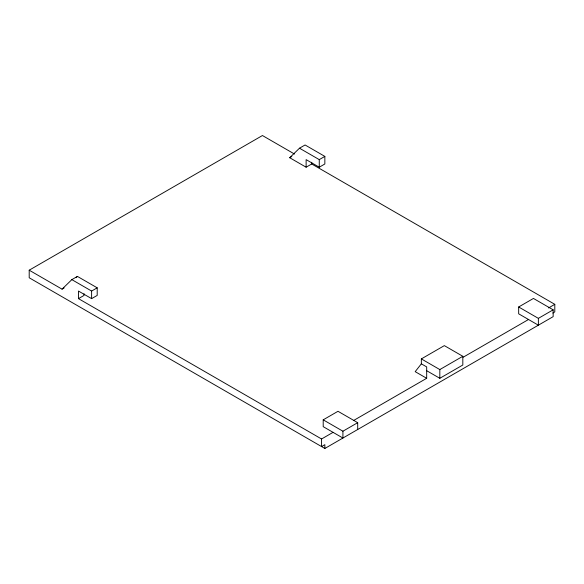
<?xml version="1.0" encoding="UTF-8"?>
<svg xmlns="http://www.w3.org/2000/svg" width="584" height="584" viewBox="0 0 584 584"><rect width="100%" height="100%" fill="white"/><g stroke="black" fill="none" stroke-linecap="round" stroke-linejoin="round"><path stroke-width="0.88" d="M421.349 363.832L415.188 371.658L426.685 378.293L426.685 366.913L421.349 363.832L421.349 358.904L444.344 345.626L462.82 356.291L462.82 365.015L439.825 378.293L426.685 370.709M518.665 306.98L538.375 318.36L538.375 325.193L518.665 313.812L518.665 306.98L533.447 298.446L553.158 309.827L553.158 316.652L324.85 448.468L29.2 277.772L29.2 270.188L62.05 289.153L71.839 279.634L77.424 276.414L97.2 287.824L97.2 295.416L91.615 298.636L78.475 291.051L78.475 298.636L321.565 438.986L333.062 432.35M76.117 277.677L77.424 276.414M306.125 167.207L289.701 157.724L299.49 148.205L305.074 144.978L324.85 156.395L324.85 163.98L319.266 167.207L306.125 159.622L306.125 167.207L311.71 163.98L554.8 304.33L554.8 311.914L552.829 313.053M29.2 270.188L262.435 135.532L294.504 154.045M62.05 289.153L64.145 287.948M289.701 157.724L291.796 156.512M78.475 298.636L84.059 295.416L84.059 293.73M71.839 279.634L91.615 291.051L97.2 287.824M299.49 148.205L319.266 159.622L324.85 156.395M323.207 419.83L342.918 431.211L342.918 438.036L323.207 426.656L323.207 419.83L337.99 411.297L357.7 422.677L357.7 429.503M421.349 358.904L439.825 369.57L462.82 356.291M353.364 420.626L426.685 378.293M463.083 357.277L528.52 319.499M548.529 307.951L554.8 304.33M342.918 431.211L357.7 422.677M538.375 318.36L553.158 309.827M439.825 369.57L439.825 378.293M324.85 448.468L324.85 444.672L321.565 446.57L321.565 438.986M319.266 159.622L319.266 167.207M311.71 162.294L311.71 163.98M91.615 291.051L91.615 298.636"/></g></svg>
